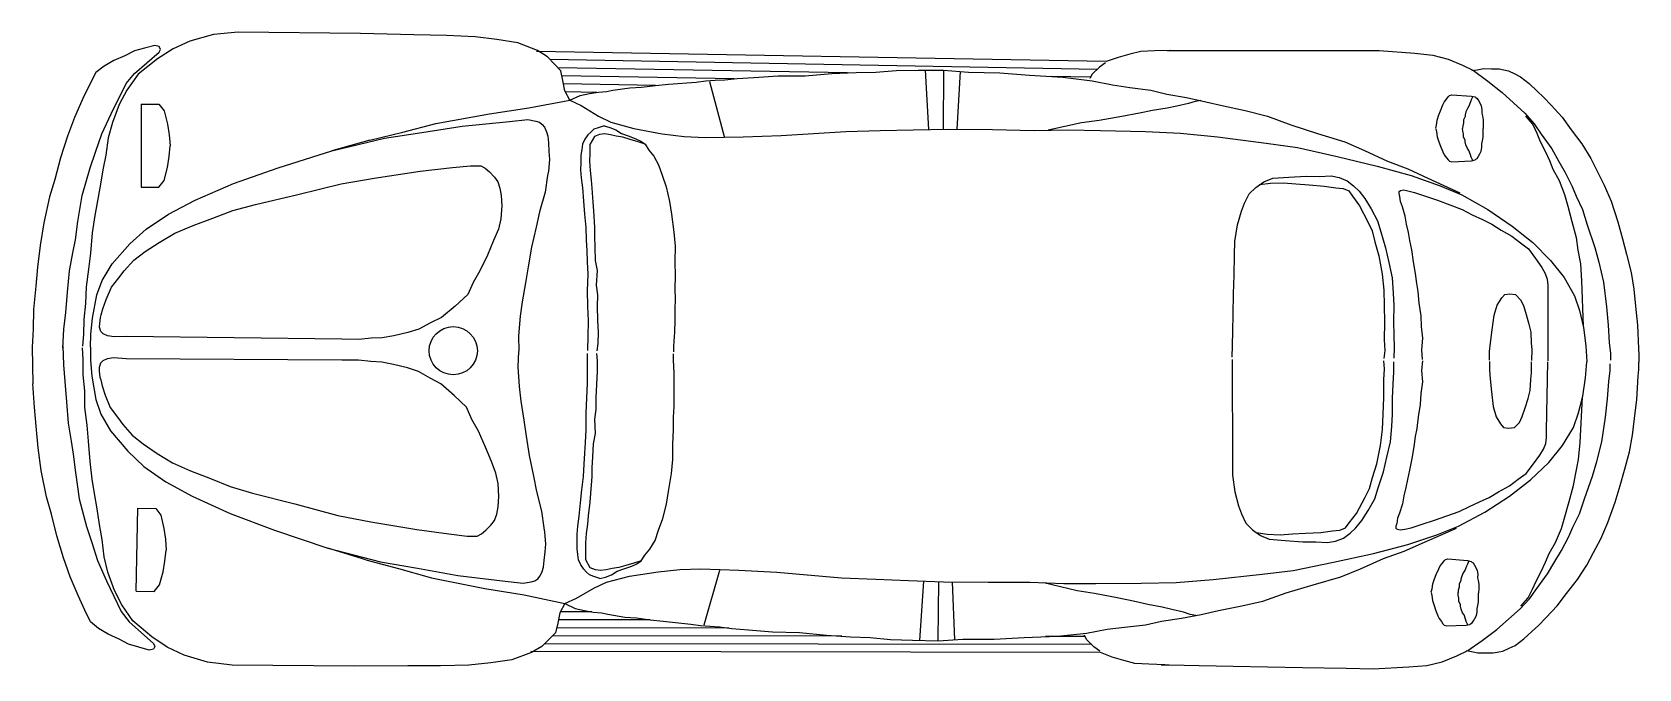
# Model space of a CAD drawing. Extents: x 0 to 403, y -80 to 80.
import ezdxf

# ---------------------------------------------------------------- set-up
doc = ezdxf.new("R2010")
doc.units = 0
doc.header["$MEASUREMENT"] = 0
doc.layers.get('0').update_dxf_attribs({"linetype": 'CONTINUOUS'})

msp = doc.modelspace()

# ---------------------------------------------------------------- linework, layer by layer
at = {"color": 0, "linetype": 'ByBlock'}
for p, q in [((39.95, 77.57), (35.71, 75.66)), ((45.83, 79.27), (39.95, 77.57)), ((52.05, 79.86), (45.83, 79.27)), ((82.74, 79.51), (52.05, 79.86)), ((96.08, 79.21), (82.74, 79.51)), ((104.3, 79.02), (96.08, 79.21)), ((111.42, 78.69), (104.3, 79.02)), ((116.89, 78), (111.42, 78.69)), ((122.16, 77.15), (116.89, 78)), ((127.06, 75.22), (122.16, 77.15)), ((20.83, 72.72), (18.42, 71.31)), ((23.6, 73.93), (20.83, 72.72)), ((26, 75.15), (23.6, 73.93)), ((28.57, 75.82), (26, 75.15)), ((26.06, 69.49), (32.2, 74.82)), ((31.81, 73.2), (26.96, 69.28)), ((31.15, 76.49), (28.57, 75.82)), ((32.23, 76.28), (31.15, 76.49)), ((35.71, 75.66), (31.81, 73.2)), ((32.2, 74.82), (32.59, 75.54)), ((32.59, 75.54), (32.23, 76.28)), ((269.7, 72.49), (126.87, 75.03)), ((129.58, 73.7), (127.06, 75.22)), ((131.37, 71.82), (129.58, 73.7)), ((267.47, 70.53), (130.27, 72.97)), ((272.65, 73.53), (269.7, 72.49)), ((275.59, 74.36), (272.65, 73.53)), ((278.36, 75.03), (275.59, 74.36)), ((281.83, 75.14), (278.36, 75.03)), ((285.84, 75.24), (281.83, 75.14)), ((284.95, 75.24), (286.98, 75.24)), ((285.88, 75.24), (285.84, 75.24)), ((286.98, 75.24), (294.47, 75.24)), ((294.47, 75.24), (303.05, 75.24)), ((303.05, 75.24), (311.63, 75.24)), ((311.63, 75.24), (320.39, 75.24)), ((320.39, 75.24), (331.35, 75.24)), ((331.35, 75.24), (338.11, 75.24)), ((338.11, 75.24), (347.06, 74.57)), ((347.06, 74.57), (351.6, 74.09)), ((351.6, 74.09), (355.42, 73.1)), ((355.42, 73.1), (359.04, 71.56)), ((16.38, 69.71), (14.85, 66.82)), ((18.42, 71.31), (16.38, 69.71)), ((23.98, 66.97), (26.06, 69.49)), ((26.96, 69.28), (24.13, 65.34)), ((132.96, 70.15), (131.37, 71.82)), ((204.79, 69.65), (132.21, 70.94)), ((133.47, 67.76), (132.96, 70.15)), ((176.42, 68.15), (133.22, 68.92)), ((181.35, 68.48), (187.4, 68.91)), ((187.4, 68.91), (194.17, 68.92)), ((194.17, 68.92), (200.92, 69.5)), ((200.92, 69.5), (206.97, 69.73)), ((206.97, 69.73), (211.9, 69.81)), ((211.9, 69.81), (217.02, 70.23)), ((217.02, 70.23), (222.52, 70.3)), ((222.52, 70.3), (228.91, 70.32)), ((224.32, 70.3), (225.09, 55.41)), ((228.9, 70.15), (228.8, 55.48)), ((228.91, 70.32), (235.12, 69.82)), ((233.1, 69.98), (232.22, 55.49)), ((235.12, 69.82), (242.97, 69.64)), ((242.97, 69.64), (250.45, 69.09)), ((250.45, 69.09), (258.83, 68.55)), ((265.78, 68.56), (255.86, 68.74)), ((258.83, 68.55), (266.12, 67.65)), ((266.16, 69.3), (265.59, 68.2)), ((268.04, 71.07), (266.16, 69.3)), ((269.53, 72.14), (268.04, 71.07)), ((359.04, 71.56), (361.75, 70.2)), ((361.39, 70.21), (362.67, 70.37)), ((361.75, 70.2), (365.34, 67.57)), ((362.67, 70.37), (364.33, 70.7)), ((364.33, 70.7), (366.33, 70.66)), ((366.33, 70.66), (368.17, 70.62)), ((368.17, 70.62), (370.52, 70.19)), ((370.52, 70.19), (372.15, 69.42)), ((372.15, 69.42), (373.59, 68.65)), ((373.59, 68.65), (375.75, 66.95)), ((14.85, 66.82), (13.12, 63.21)), ((20.15, 59.39), (23.98, 66.97)), ((24.13, 65.34), (22.23, 61.73)), ((133.96, 65.18), (133.47, 67.76)), ((156.68, 66.5), (133.63, 66.91)), ((135.17, 62.79), (133.96, 65.18)), ((141.95, 64.76), (134.1, 64.9)), ((137.77, 64.01), (140.14, 64.5)), ((140.14, 64.5), (142.34, 64.82)), ((142.34, 64.82), (144.37, 64.94)), ((144.37, 64.94), (146.01, 65.28)), ((146.01, 65.28), (150.24, 65.92)), ((150.24, 65.92), (153.17, 66.04)), ((153.17, 66.04), (156.64, 66.5)), ((156.64, 66.5), (159.93, 66.78)), ((159.93, 66.78), (166.9, 67.35)), ((166.9, 67.35), (169.29, 67.67)), ((169.29, 67.67), (171.65, 67.81)), ((170.18, 67.46), (173.89, 53.68)), ((171.65, 67.81), (174.03, 67.92)), ((174.03, 67.92), (177.15, 68.22)), ((177.15, 68.22), (181.35, 68.48)), ((266.12, 67.65), (271.22, 66.61)), ((271.22, 66.61), (275.59, 65.97)), ((275.59, 65.97), (280.88, 65.31)), ((280.88, 65.31), (284.86, 64.3)), ((365.34, 67.57), (368.93, 64.75)), ((368.93, 64.75), (371.79, 62.12)), ((375.75, 66.95), (377.71, 65.09)), ((377.71, 65.09), (379.33, 63.59)), ((13.12, 63.21), (11, 58.49)), ((22.23, 61.73), (20.48, 57.19)), ((27.68, 61.78), (27.68, 40.95)), ((27.68, 61.78), (32.15, 61.78)), ((32.15, 61.78), (33.49, 60.1)), ((115.01, 59.41), (124.9, 60.84)), ((124.9, 60.84), (135.17, 62.79)), ((135.17, 62.79), (137.77, 64.01)), ((135.17, 62.79), (138.07, 61.43)), ((138.07, 61.43), (142.39, 58.79)), ((284.97, 60.83), (281.3, 60.18)), ((284.86, 64.3), (289.79, 63.45)), ((287.36, 61.31), (284.97, 60.83)), ((290.3, 61.98), (287.36, 61.31)), ((289.79, 63.45), (294.7, 62.42)), ((291.96, 62.48), (290.3, 61.98)), ((293.41, 62.69), (291.96, 62.48)), ((294.7, 62.42), (299.06, 61.4)), ((299.06, 61.4), (304.5, 60.19)), ((353.48, 60.16), (354.07, 61.6)), ((354.07, 61.6), (354.44, 62.33)), ((354.44, 62.33), (355, 63.04)), ((355, 63.04), (355.39, 63.6)), ((355.39, 63.6), (355.76, 63.95)), ((355.76, 63.95), (356.32, 64.12)), ((356.32, 64.12), (361.25, 63.82)), ((360.26, 60.73), (359.88, 59.84)), ((360.64, 61.29), (360.26, 60.73)), ((361.02, 62.36), (360.64, 61.29)), ((361.22, 62.9), (361.02, 62.36)), ((361.62, 63.73), (361.22, 62.9)), ((361.25, 63.82), (362.16, 63.61)), ((362.16, 63.61), (362.32, 63.44)), ((362.32, 63.44), (362.69, 63.24)), ((362.69, 63.24), (363.04, 62.69)), ((363.04, 62.69), (363.4, 62.12)), ((363.4, 62.12), (363.74, 61.38)), ((363.74, 61.38), (363.9, 60.48)), ((363.9, 60.48), (363.88, 59.56)), ((371.79, 62.12), (374.66, 59.5)), ((379.33, 63.59), (381.28, 61.54)), ((381.28, 61.54), (383.97, 58.56)), ((11, 58.49), (9.25, 53.79)), ((17.84, 54.33), (20.15, 59.39)), ((20.48, 57.19), (19.47, 53.37)), ((33.49, 60.1), (34.29, 56.82)), ((34.29, 56.82), (34.71, 54.1)), ((93.33, 54.79), (101.61, 56.98)), ((101.61, 56.98), (115.01, 59.41)), ((108.17, 56.27), (120.08, 57.46)), ((120.08, 57.46), (124.64, 57.92)), ((124.64, 57.92), (126.66, 57.5)), ((126.66, 57.5), (127.55, 57.29)), ((127.55, 57.29), (128.27, 56.73)), ((128.27, 56.73), (128.82, 55.99)), ((142.39, 58.79), (145.47, 57.25)), ((145.47, 57.25), (151.28, 55.66)), ((263.5, 57.1), (255.17, 55.25)), ((267.9, 57.73), (263.5, 57.1)), ((273.6, 58.71), (267.9, 57.73)), ((278.01, 59.52), (273.6, 58.71)), ((281.3, 60.18), (278.01, 59.52)), ((304.5, 60.19), (310.15, 58.79)), ((310.15, 58.79), (315.95, 56.63)), ((315.95, 56.63), (322.65, 54.47)), ((352.29, 55.8), (352.49, 56.52)), ((352.49, 56.52), (352.69, 57.81)), ((352.69, 57.81), (353.1, 59.08)), ((353.1, 59.08), (353.48, 60.16)), ((359.25, 57.1), (359.07, 56.37)), ((359.27, 57.83), (359.25, 57.1)), ((359.67, 58.74), (359.27, 57.83)), ((359.68, 59.12), (359.67, 58.74)), ((359.88, 59.84), (359.68, 59.12)), ((363.88, 59.56), (364.05, 58.83)), ((364.05, 58.83), (364.22, 57.9)), ((364.19, 56.63), (364.18, 55.9)), ((364.21, 57.36), (364.19, 56.63)), ((364.22, 57.9), (364.21, 57.36)), ((374.66, 59.5), (376.98, 56.88)), ((374.83, 58.77), (376.62, 56.7)), ((376.62, 56.7), (377.66, 54.49)), ((376.98, 56.88), (378.76, 54.29)), ((383.97, 58.56), (386.26, 55.4)), ((9.25, 53.79), (7.47, 48.34)), ((16.28, 49.79), (17.84, 54.33)), ((19.47, 53.37), (18.83, 49)), ((34.71, 54.1), (34.96, 51.37)), ((75.49, 50.08), (88.72, 53.25)), ((85.05, 52.79), (75.49, 50.08)), ((85.05, 52.79), (93.33, 54.79)), ((88.72, 53.25), (98.09, 54.68)), ((98.09, 54.68), (108.17, 56.27)), ((128.82, 55.99), (129.33, 54.89)), ((129.33, 54.89), (129.66, 53.77)), ((129.66, 53.77), (129.81, 52.12)), ((138.98, 53.02), (138.39, 51.76)), ((139.74, 54.09), (138.98, 53.02)), ((140.48, 54.8), (139.74, 54.09)), ((141.36, 53.69), (140.23, 51.71)), ((141.23, 55.51), (140.48, 54.8)), ((142.33, 55.86), (141.23, 55.51)), ((142.66, 54.21), (141.36, 53.69)), ((143.8, 56.37), (142.33, 55.86)), ((143.94, 54.36), (142.66, 54.21)), ((143.8, 56.37), (145.25, 55.98)), ((145.4, 54.14), (143.94, 54.36)), ((145.25, 55.98), (146.7, 55.39)), ((146.85, 53.76), (145.4, 54.14)), ((146.7, 55.39), (148.14, 54.46)), ((148.5, 53.53), (146.85, 53.76)), ((148.14, 54.46), (149.78, 53.86)), ((150.3, 52.95), (148.5, 53.53)), ((149.78, 53.86), (151.76, 53.08)), ((152.29, 52.34), (150.3, 52.95)), ((151.28, 55.66), (158.37, 54.39)), ((151.76, 53.08), (153.02, 52.51)), ((153.02, 52.51), (154.11, 51.75)), ((158.37, 54.39), (163.85, 53.72)), ((163.85, 53.72), (169.13, 53.41)), ((169.13, 53.41), (178.63, 53.57)), ((178.63, 53.57), (188.14, 53.9)), ((188.14, 53.9), (204.43, 54.98)), ((204.43, 54.98), (213.02, 55.16)), ((213.02, 55.16), (221.25, 55.33)), ((221.25, 55.33), (230.03, 55.51)), ((230.03, 55.51), (241.18, 55.42)), ((241.18, 55.42), (251.59, 55.18)), ((251.59, 55.18), (260.18, 55.36)), ((260.18, 55.36), (268.22, 55.17)), ((268.22, 55.17), (279.53, 54.92)), ((279.53, 54.92), (288.29, 54.53)), ((288.29, 54.53), (297.61, 53.58)), ((297.61, 53.58), (309.81, 52.03)), ((322.65, 54.47), (329.55, 52.31)), ((352.29, 55.63), (352.49, 54.9)), ((352.49, 54.9), (352.69, 53.61)), ((352.69, 53.61), (353.1, 52.35)), ((359.07, 56.37), (359.05, 55.71)), ((359.07, 55.05), (359.05, 55.71)), ((359.25, 54.33), (359.07, 55.05)), ((359.27, 53.6), (359.25, 54.33)), ((359.67, 52.69), (359.27, 53.6)), ((359.68, 52.31), (359.67, 52.69)), ((363.88, 51.86), (364.05, 52.6)), ((364.05, 52.6), (364.22, 53.52)), ((364.18, 55.9), (364.17, 55.71)), ((364.18, 55.53), (364.17, 55.71)), ((364.19, 54.79), (364.18, 55.53)), ((364.21, 54.06), (364.19, 54.79)), ((364.22, 53.52), (364.21, 54.06)), ((377.66, 54.49), (378.53, 52.46)), ((378.53, 52.46), (379.75, 50.05)), ((378.76, 54.29), (381.41, 50.58)), ((386.26, 55.4), (388.94, 51.87)), ((14.91, 45.81), (16.28, 49.79)), ((18.83, 49), (18.21, 45.74)), ((34.29, 45.91), (34.71, 48.64)), ((34.71, 48.64), (34.96, 51.37)), ((62.07, 45.82), (75.49, 50.08)), ((129.81, 52.12), (129.95, 49.92)), ((129.95, 49.92), (129.95, 49.92)), ((129.95, 49.92), (130.09, 47.92)), ((137.97, 49.01), (137.92, 47.01)), ((138.19, 50.47), (137.97, 49.01)), ((138.39, 51.76), (138.19, 50.47)), ((140.18, 49.52), (140.13, 47.5)), ((140.23, 51.71), (140.18, 49.52)), ((154.11, 51.75), (152.29, 52.34)), ((154.11, 51.75), (155, 50.27)), ((155, 50.27), (156.24, 48.78)), ((156.24, 48.78), (157.46, 46.56)), ((309.81, 52.03), (317.64, 50.93)), ((317.64, 50.93), (327.63, 48.7)), ((327.63, 48.7), (337.64, 46.28)), ((329.55, 52.31), (334.43, 50.19)), ((334.43, 50.19), (340.22, 47.49)), ((353.1, 52.35), (353.48, 51.27)), ((353.48, 51.27), (354.07, 49.82)), ((354.07, 49.82), (354.44, 49.1)), ((354.44, 49.1), (355, 48.38)), ((355, 48.38), (355.39, 47.83)), ((359.88, 51.58), (359.68, 52.31)), ((360.26, 50.69), (359.88, 51.58)), ((360.64, 50.14), (360.26, 50.69)), ((361.02, 49.06), (360.64, 50.14)), ((361.22, 48.52), (361.02, 49.06)), ((361.62, 47.69), (361.22, 48.52)), ((362.69, 48.18), (363.04, 48.73)), ((363.04, 48.73), (363.4, 49.3)), ((363.4, 49.3), (363.74, 50.04)), ((363.74, 50.04), (363.9, 50.95)), ((363.9, 50.95), (363.88, 51.86)), ((379.75, 50.05), (380.8, 47.67)), ((381.41, 50.58), (383.15, 47.43)), ((388.94, 51.87), (391.21, 48.16)), ((7.47, 48.34), (6.07, 42.9)), ((12.94, 38.9), (14.91, 45.81)), ((18.21, 45.74), (17.37, 40.81)), ((33.49, 42.63), (34.29, 45.91)), ((50.83, 41.88), (62.07, 45.82)), ((86.13, 43.26), (97.68, 45)), ((97.68, 45), (105.74, 45.93)), ((105.74, 45.93), (110.32, 46.36)), ((110.32, 46.36), (112.87, 46.31)), ((112.87, 46.31), (113.96, 45.74)), ((113.96, 45.74), (115.03, 44.79)), ((115.03, 44.79), (116.27, 43.49)), ((129.84, 45), (129.63, 43.92)), ((130.09, 47.92), (129.84, 45)), ((137.92, 47.01), (137.89, 45.36)), ((137.89, 45.36), (138.03, 43.35)), ((140.13, 47.5), (140.26, 45.13)), ((140.26, 45.13), (140.56, 42.75)), ((157.46, 46.56), (158.32, 43.99)), ((337.64, 46.28), (346.17, 43.89)), ((340.22, 47.49), (345.29, 45.56)), ((345.29, 45.56), (350.35, 43.25)), ((355.39, 47.83), (355.76, 47.48)), ((355.76, 47.48), (356.32, 47.31)), ((356.32, 47.31), (361.25, 47.61)), ((361.25, 47.61), (362.16, 47.81)), ((362.16, 47.81), (362.32, 47.99)), ((362.32, 47.99), (362.69, 48.18)), ((380.8, 47.67), (381.65, 45.46)), ((381.65, 45.46), (383.23, 42.66)), ((383.15, 47.43), (384.74, 44.65)), ((384.74, 44.65), (386.5, 41.13)), ((391.21, 48.16), (392.79, 45.01)), ((392.79, 45.01), (394.55, 41.51)), ((6.07, 42.9), (4.7, 38.55)), ((17.37, 40.81), (16.73, 37.54)), ((27.68, 40.95), (32.15, 40.95)), ((32.15, 40.95), (33.49, 42.63)), ((41.23, 37.71), (50.83, 41.88)), ((67.03, 39.13), (77.87, 41.8)), ((77.87, 41.8), (86.13, 43.26)), ((116.27, 43.49), (117.16, 42.36)), ((117.16, 42.36), (117.67, 40.7)), ((117.67, 40.7), (118, 38.88)), ((129.63, 43.92), (128.99, 39.71)), ((138.03, 43.35), (138.33, 40.79)), ((138.33, 40.79), (138.63, 37.49)), ((140.56, 42.75), (140.71, 40.74)), ((140.71, 40.74), (140.98, 37.25)), ((158.32, 43.99), (159.34, 41.04)), ((159.34, 41.04), (160.18, 37.37)), ((305.49, 39.33), (307.18, 40.94)), ((307.18, 40.94), (309.21, 42.35)), ((308.11, 41.65), (310.85, 41.96)), ((309.21, 42.35), (311.43, 43.22)), ((310.85, 41.96), (314.15, 42.05)), ((311.43, 43.22), (315.46, 43.48)), ((314.15, 42.05), (317.24, 41.81)), ((315.46, 43.48), (319.85, 43.76)), ((317.24, 41.81), (320.53, 41.55)), ((319.85, 43.76), (323.13, 43.68)), ((320.53, 41.55), (324.37, 41.27)), ((323.13, 43.68), (326.06, 43.8)), ((324.37, 41.27), (327.28, 40.85)), ((326.06, 43.8), (328.07, 43.38)), ((327.28, 40.85), (329.1, 40.62)), ((328.07, 43.38), (330.06, 42.61)), ((329.1, 40.62), (330.54, 40.05)), ((330.06, 42.61), (331.68, 41.3)), ((331.68, 41.3), (333.11, 39.99)), ((346.17, 43.89), (353.42, 41.34)), ((350.35, 43.25), (358.31, 39.58)), ((353.42, 41.34), (358.84, 39.02)), ((383.23, 42.66), (384.61, 39.16)), ((386.5, 41.13), (387.53, 38.74)), ((394.55, 41.51), (396.27, 37.44)), ((4.7, 38.55), (3.28, 32)), ((11.87, 32.35), (12.94, 38.9)), ((16.73, 37.54), (16.1, 33.9)), ((34.57, 34.21), (41.23, 37.71)), ((50.67, 35.12), (56.37, 36.63)), ((56.37, 36.63), (67.03, 39.13)), ((118.13, 36.31), (117.87, 33.03)), ((118, 38.88), (118.13, 36.31)), ((128.99, 39.71), (127.6, 34.82)), ((138.63, 37.49), (138.91, 34.2)), ((140.98, 37.25), (141.12, 35.05)), ((160.18, 37.37), (160.65, 34.25)), ((303.57, 34.98), (304.35, 36.99)), ((304.35, 36.99), (305.49, 39.33)), ((330.54, 40.05), (331.43, 38.73)), ((331.43, 38.73), (333.2, 36.33)), ((333.11, 39.99), (334.53, 38.12)), ((333.2, 36.33), (335.29, 32.25)), ((334.53, 38.12), (336.1, 35.53)), ((343.14, 39.38), (343.16, 39.93)), ((343.31, 38.65), (343.14, 39.38)), ((343.16, 39.93), (343.51, 40.11)), ((343.45, 37.37), (343.31, 38.65)), ((343.99, 36.08), (343.45, 37.37)), ((343.51, 40.11), (344.25, 40.28)), ((344.25, 40.28), (345.35, 40.06)), ((345.35, 40.06), (346.99, 39.67)), ((346.99, 39.67), (349.71, 38.69)), ((349.71, 38.69), (352.79, 37.7)), ((352.79, 37.7), (355.86, 36.54)), ((355.86, 36.54), (358.94, 35.37)), ((358.84, 39.02), (365.34, 35.41)), ((384.61, 39.16), (385.47, 36.22)), ((387.53, 38.74), (389.1, 35.41)), ((396.27, 37.44), (397.99, 32.28)), ((11.22, 27.79), (11.87, 32.35)), ((16.1, 33.9), (15.46, 29.53)), ((28.99, 30.49), (34.57, 34.21)), ((40.71, 31.33), (45.7, 33.22)), ((45.7, 33.22), (50.67, 35.12)), ((117.87, 33.03), (117.27, 30.48)), ((127.6, 34.82), (126.78, 30.99)), ((138.91, 34.2), (139.21, 30.9)), ((141.12, 35.05), (141.4, 30.85)), ((160.65, 34.25), (161.27, 29.66)), ((302.57, 31.54), (303.57, 34.98)), ((335.29, 32.25), (336.35, 30.04)), ((336.1, 35.53), (337.68, 32.57)), ((337.68, 32.57), (338.54, 29.8)), ((344.66, 33.69), (343.99, 36.08)), ((344.97, 31.68), (344.66, 33.69)), ((358.94, 35.37), (361.48, 34.03)), ((361.48, 34.03), (364, 32.87)), ((364, 32.87), (366.36, 31.73)), ((365.34, 35.41), (371.46, 31.24)), ((385.47, 36.22), (386.46, 32.36)), ((386.46, 32.36), (387.48, 28.32)), ((389.1, 35.41), (390.29, 31.54)), ((397.99, 32.28), (399.17, 28.06)), ((3.28, 32), (2.42, 26.36)), ((15.46, 29.53), (14.97, 24.43)), ((24.9, 26.75), (28.99, 30.49)), ((32.22, 27.14), (36.11, 29.41)), ((36.11, 29.41), (40.71, 31.33)), ((117.27, 30.48), (116.09, 27.58)), ((126.78, 30.99), (125.56, 25.9)), ((139.21, 30.9), (139.3, 27.78)), ((141.4, 30.85), (141.35, 28.65)), ((141.35, 28.65), (141.45, 25.92)), ((161.27, 29.66), (161.57, 26.19)), ((301.94, 27.36), (302.57, 31.54)), ((336.35, 30.04), (337.02, 27.29)), ((338.54, 29.8), (339.72, 25.76)), ((345.47, 29.64), (344.97, 31.68)), ((345.8, 27.63), (345.47, 29.64)), ((366.36, 31.73), (368.7, 30.21)), ((368.7, 30.21), (371.41, 28.69)), ((371.41, 28.69), (373.56, 26.99)), ((371.46, 31.24), (376.67, 27.11)), ((387.48, 28.32), (387.95, 25.2)), ((390.29, 31.54), (392.16, 25.83)), ((2.42, 26.36), (1.73, 20.89)), ((9.75, 19.97), (10.58, 24.53)), ((10.58, 24.53), (11.22, 27.79)), ((14.97, 24.43), (14.52, 20.41)), ((20.4, 21.73), (24.9, 26.75)), ((25.89, 22.71), (28.7, 24.84)), ((28.7, 24.84), (32.22, 27.14)), ((116.09, 27.58), (114.55, 23.96)), ((125.56, 25.9), (124.72, 20.99)), ((139.3, 27.78), (139.43, 25.04)), ((139.43, 25.04), (139.55, 22.3)), ((141.45, 25.92), (141.56, 22.61)), ((161.57, 26.19), (161.48, 22.35)), ((301.86, 23.89), (301.94, 27.36)), ((337.02, 27.29), (338.02, 23.8)), ((339.72, 25.76), (340.55, 22.09)), ((346.29, 25.24), (345.8, 27.63)), ((346.76, 22.3), (346.29, 25.24)), ((373.56, 26.99), (375.53, 25.48)), ((375.53, 25.48), (377.31, 23.06)), ((376.67, 27.11), (381.12, 22.62)), ((387.95, 25.2), (388.6, 21.72)), ((392.16, 25.83), (393.18, 22.16)), ((399.17, 28.06), (400.16, 24.19)), ((400.16, 24.19), (401.35, 19.59)), ((1.73, 20.89), (1.26, 16.16)), ((14.52, 20.41), (13.88, 16.03)), ((17.92, 17.59), (20.4, 21.73)), ((23.47, 20.03), (25.89, 22.71)), ((114.55, 23.96), (112.64, 20)), ((124.72, 20.99), (124.08, 17)), ((139.55, 22.3), (139.67, 19.19)), ((141.56, 22.61), (142.05, 20.05)), ((161.48, 22.35), (161.59, 18.69)), ((301.74, 18.95), (301.86, 23.89)), ((338.02, 23.8), (338.84, 19.2)), ((340.55, 22.09), (341.39, 18.23)), ((347.26, 19.37), (346.76, 22.3)), ((377.31, 23.06), (378.89, 20.83)), ((378.89, 20.83), (379.77, 19.35)), ((381.12, 22.62), (384.51, 18.35)), ((388.6, 21.72), (388.88, 17.51)), ((393.18, 22.16), (394.34, 17.2)), ((1.26, 16.16), (0.75, 10.32)), ((9.27, 14.68), (9.75, 19.97)), ((16.56, 13.97), (17.92, 17.59)), ((20.26, 15.89), (22.13, 18.23)), ((22.13, 18.23), (23.47, 20.03)), ((110.93, 17.11), (109.58, 14.03)), ((112.64, 20), (110.93, 17.11)), ((124.08, 17), (123.24, 12.26)), ((139.67, 19.19), (139.57, 14.99)), ((142.05, 20.05), (141.8, 16.41)), ((141.8, 16.41), (142.1, 14.02)), ((161.59, 18.69), (161.51, 15.58)), ((301.63, 14.21), (301.74, 18.95)), ((338.84, 19.2), (339.29, 15.16)), ((341.39, 18.23), (341.65, 14.38)), ((347.56, 16.81), (347.26, 19.37)), ((347.88, 14.8), (347.56, 16.81)), ((379.77, 19.35), (380.28, 17.88)), ((380.28, 17.88), (380.44, 16.41)), ((380.44, 16.41), (380.4, 14.6)), ((384.51, 18.35), (387.14, 13.71)), ((388.88, 17.51), (389.27, 6.11)), ((394.34, 17.2), (395.12, 10.96)), ((401.35, 19.59), (401.99, 15.38)), ((8.78, 9.57), (9.27, 14.68)), ((13.88, 16.03), (13.78, 11.84)), ((15.51, 8.14), (16.56, 13.97)), ((18.13, 10.47), (18.92, 12.83)), ((18.92, 12.83), (20.26, 15.89)), ((109.58, 14.03), (106.41, 11.18)), ((123.24, 12.26), (122.78, 8.61)), ((139.57, 14.99), (139.65, 11.15)), ((142.1, 14.02), (142.03, 11.1)), ((161.51, 15.58), (161.62, 12.84)), ((161.62, 12.84), (161.56, 10.46)), ((301.52, 9.09), (301.63, 14.21)), ((339.29, 15.16), (339.39, 11.34)), ((341.65, 14.38), (341.77, 11.28)), ((348.17, 11.87), (347.88, 14.8)), ((367.71, 11.42), (368.86, 13.21)), ((368.86, 13.21), (369.61, 14.11)), ((369.61, 14.11), (370.89, 14.27)), ((370.89, 14.27), (372.34, 14.05)), ((372.34, 14.05), (373.59, 12.75)), ((373.59, 12.75), (374.28, 11.27)), ((380.4, 14.6), (380.4, -2.57)), ((387.14, 13.71), (388.33, 10.03)), ((401.99, 15.38), (402.43, 11.17)), ((0.75, 10.32), (0.64, 5.37)), ((8.33, 5.39), (8.78, 9.57)), ((13.78, 11.84), (13.31, 7.84)), ((15.06, 4.15), (15.51, 8.14)), ((17.32, 6.83), (17.52, 8.29)), ((17.52, 8.29), (17.72, 9.01)), ((17.72, 9.01), (18.13, 10.47)), ((103.04, 8.33), (100.27, 6.93)), ((106.41, 11.18), (103.04, 8.33)), ((122.78, 8.61), (122.31, 3.69)), ((139.65, 11.15), (139.76, 7.49)), ((142.03, 11.1), (142.14, 7.63)), ((161.56, 10.46), (161.5, 7.54)), ((301.42, 4.9), (301.52, 9.09)), ((339.39, 11.34), (339.48, 7.12)), ((341.77, 11.28), (341.68, 7.26)), ((348.64, 8.75), (348.17, 11.87)), ((348.77, 6.01), (348.64, 8.75)), ((366.48, 5.23), (366.92, 8.87)), ((366.92, 8.87), (367.71, 11.42)), ((374.28, 11.27), (374.97, 9.06)), ((374.97, 9.06), (375.64, 6.67)), ((388.33, 10.03), (389.34, 5.81)), ((395.12, 10.96), (395.56, 6.4)), ((402.43, 11.17), (402.87, 6.4)), ((0.64, 5.37), (0.37, 0.83)), ((8.03, 0.65), (8.33, 5.39)), ((13.31, 7.84), (13.22, 4)), ((14.99, 0.85), (15.06, 4.15)), ((17.3, 5.91), (17.32, 6.83)), ((17.63, 4.82), (17.3, 5.91)), ((18.16, 4.24), (17.63, 4.82)), ((19.25, 3.67), (18.16, 4.24)), ((94.56, 4.52), (91.07, 3.68)), ((97.31, 5.35), (94.56, 4.52)), ((100.27, 6.93), (97.31, 5.35)), ((139.76, 7.49), (139.67, 3.65)), ((142.14, 7.63), (142.26, 4.51)), ((142.26, 4.51), (142.19, 1.78)), ((161.43, 4.62), (161.18, 1.15)), ((161.5, 7.54), (161.43, 4.62)), ((301.34, 1.25), (301.42, 4.9)), ((339.48, 7.12), (339.38, 2.73)), ((341.68, 7.26), (341.79, 3.79)), ((349.08, 3.08), (348.77, 6.01)), ((366.03, 1.96), (366.48, 5.23)), ((375.64, 6.67), (376.16, 4.65)), ((376.16, 4.65), (376.26, 1.89)), ((389.34, 5.81), (389.97, 1.22)), ((395.56, 6.4), (395.83, 2.01)), ((402.87, 6.4), (403.11, 0.54)), ((0.37, 0.83), (0.57, -8.33)), ((8.04, 1.19), (8.24, -3.55)), ((13.22, 4), (12.97, 1.08)), ((13.16, -2.26), (12.97, 0.67)), ((14.99, 0.86), (15, -2.44)), ((20.9, 3.45), (19.25, 3.67)), ((23.99, 3.56), (20.9, 3.45)), ((78.06, 2.87), (23.99, 3.56)), ((82.28, 2.77), (78.06, 2.87)), ((85.38, 3.08), (82.28, 2.77)), ((88.14, 3.2), (85.38, 3.08)), ((91.07, 3.68), (88.14, 3.2)), ((122.31, 3.69), (122.41, -0.15)), ((139.67, 3.65), (139.58, 0)), ((142.19, 1.78), (141.96, -0.06)), ((161.18, 1.15), (161.15, -0.31)), ((301.27, -1.68), (301.34, 1.25)), ((339.38, 2.73), (339.51, 0)), ((341.79, 3.79), (341.88, 0.67)), ((341.88, 0.67), (341.82, -1.87)), ((348.82, 0.16), (349.08, 3.08)), ((348.96, -2.23), (348.82, 0.16)), ((365.81, -0.23), (366.03, 1.96)), ((376.26, 1.89), (376.41, 0.26)), ((376.41, 0.26), (376.35, -2.5)), ((389.97, 1.22), (390.23, -2.82)), ((395.83, 2.01), (396.13, -0.76)), ((403.11, 0.54), (403.24, -1.09)), ((8.24, -3.55), (8.61, -7.74)), ((13.18, -6.1), (13.16, -2.26)), ((15, -2.44), (15.37, -6.45)), ((17.55, -3.16), (17.2, -4.25)), ((18.09, -2.59), (17.55, -3.16)), ((19.2, -2.05), (18.09, -2.59)), ((20.84, -1.85), (19.2, -2.05)), ((23.94, -2.03), (20.84, -1.85)), ((78.01, -2.39), (23.94, -2.03)), ((82.23, -2.37), (78.01, -2.39)), ((85.32, -2.74), (82.23, -2.37)), ((88.08, -2.92), (85.32, -2.74)), ((91, -3.45), (88.08, -2.92)), ((94.47, -4.36), (91, -3.45)), ((122.24, -4.07), (122.41, -0.23)), ((139.59, -4.37), (139.58, -0.72)), ((142.15, -2.55), (141.96, -0.71)), ((142.16, -5.28), (142.15, -2.55)), ((161.15, -2.29), (161.15, -0.83)), ((161.33, -5.76), (161.15, -2.29)), ((301.27, -2.19), (301.28, -5.11)), ((339.51, 0), (339.27, -2)), ((339.46, -4.6), (339.27, -2.6)), ((341.82, -5.33), (341.81, -2.78)), ((348.95, -2.57), (348.77, -4.95)), ((365.76, -2.42), (365.81, -0.23)), ((365.76, -2.7), (365.77, -4.89)), ((376.36, -5.58), (376.35, -2.83)), ((380.06, -20), (380.39, -2.83)), ((389.89, -6.81), (390.23, -2.78)), ((396.08, -4.95), (396.08, -3.32)), ((396.13, -0.76), (396.09, -2.39)), ((403.24, -1.09), (403.2, -2.92)), ((403.2, -4.76), (403.2, -2.92)), ((8.61, -7.74), (9, -12.86)), ((13.57, -10.11), (13.18, -6.1)), ((15.37, -6.45), (16.31, -12.29)), ((17.2, -4.25), (17.2, -5.17)), ((17.2, -5.17), (17.37, -6.63)), ((17.37, -6.63), (17.56, -7.36)), ((17.56, -7.36), (17.95, -8.82)), ((97.21, -5.25), (94.47, -4.36)), ((100.14, -6.89), (97.21, -5.25)), ((102.88, -8.34), (100.14, -6.89)), ((122.61, -9), (122.24, -4.07)), ((139.6, -8.21), (139.59, -4.37)), ((141.98, -8.39), (142.16, -5.28)), ((161.34, -8.68), (161.33, -5.76)), ((301.28, -5.11), (301.29, -8.76)), ((339.28, -7.34), (339.46, -4.6)), ((339.3, -11.72), (339.28, -7.34)), ((341.67, -8.44), (341.82, -5.33)), ((348.97, -7.87), (348.61, -10.79)), ((348.77, -4.95), (348.97, -7.87)), ((365.77, -4.89), (365.94, -7.08)), ((365.94, -7.08), (366.33, -10.36)), ((376.02, -9.97), (376.17, -7.21)), ((376.17, -7.21), (376.36, -5.58)), ((389.18, -11.39), (389.89, -6.81)), ((395.38, -12.1), (395.74, -7.71)), ((395.74, -7.71), (396.08, -4.95)), ((402.69, -12.24), (403.04, -6.39)), ((403.04, -6.39), (403.2, -4.76)), ((0.97, -14.18), (0.57, -8.33)), ((13.58, -14.3), (13.57, -10.11)), ((17.95, -8.82), (18.68, -11.19)), ((18.68, -11.19), (19.97, -14.28)), ((106.19, -11.25), (102.88, -8.34)), ((109.31, -14.16), (106.19, -11.25)), ((123, -12.65), (122.61, -9)), ((139.27, -15.71), (139.43, -11.87)), ((139.43, -11.87), (139.6, -8.21)), ((141.81, -11.86), (141.98, -8.39)), ((141.82, -14.78), (141.81, -11.86)), ((161.35, -11.6), (161.34, -8.68)), ((161.36, -13.98), (161.35, -11.6)), ((301.29, -8.76), (301.3, -12.96)), ((339.12, -15.94), (339.3, -11.72)), ((341.49, -11.9), (341.67, -8.44)), ((341.5, -15.93), (341.49, -11.9)), ((348.61, -10.79), (348.43, -13.53)), ((366.33, -10.36), (366.7, -14.01)), ((374.74, -14.36), (375.46, -11.98)), ((375.46, -11.98), (376.02, -9.97)), ((388.08, -15.59), (389.18, -11.39)), ((388.48, -23.08), (389.1, -11.69)), ((1.34, -18.92), (0.97, -14.18)), ((9, -12.86), (9.38, -18.16)), ((14.14, -18.68), (13.58, -14.3)), ((16.31, -12.29), (17.59, -15.94)), ((17.59, -15.94), (19.99, -20.13)), ((19.97, -14.28), (21.79, -16.65)), ((110.59, -17.27), (109.31, -14.16)), ((123.75, -17.41), (123, -12.65)), ((139.29, -19.9), (139.27, -15.71)), ((141.47, -17.16), (141.82, -14.78)), ((161.2, -16.72), (161.36, -13.98)), ((301.3, -12.96), (301.32, -18.08)), ((338.95, -19.76), (339.12, -15.94)), ((341.33, -19.03), (341.5, -15.93)), ((348.43, -13.53), (347.9, -16.64)), ((366.7, -14.01), (367.44, -16.58)), ((374.01, -16.55), (374.74, -14.36)), ((386.82, -19.25), (388.08, -15.59)), ((394.85, -16.65), (395.38, -12.1)), ((402.16, -17), (402.69, -12.24)), ((1.92, -24.41), (1.34, -18.92)), ((9.38, -18.16), (10.12, -22.73)), ((14.51, -22.71), (14.14, -18.68)), ((19.99, -20.13), (24.39, -25.23)), ((21.79, -16.65), (23.09, -18.49)), ((23.09, -18.49), (25.46, -21.21)), ((112.25, -20.19), (110.59, -17.27)), ((124.3, -21.42), (123.75, -17.41)), ((139.11, -23.02), (139.29, -19.9)), ((141.65, -20.82), (141.47, -17.16)), ((161.03, -23.48), (161.21, -19.83)), ((161.21, -19.83), (161.2, -16.72)), ((301.32, -18.08), (301.34, -22.82)), ((338.42, -23.8), (338.95, -19.76)), ((340.99, -22.87), (341.33, -19.03)), ((347.55, -19.57), (347.18, -21.57)), ((347.9, -16.64), (347.55, -19.57)), ((367.44, -16.58), (368.55, -18.39)), ((368.55, -18.39), (369.28, -19.31)), ((369.28, -19.31), (370.56, -19.49)), ((370.56, -19.49), (372.02, -19.3)), ((372.02, -19.3), (373.29, -18.02)), ((373.29, -18.02), (374.01, -16.55)), ((380.07, -21.82), (380.06, -20)), ((384.1, -23.83), (386.82, -19.25)), ((393.95, -22.87), (394.85, -16.65)), ((401.63, -21.2), (402.16, -17)), ((10.12, -22.73), (10.7, -26)), ((14.9, -27.83), (14.51, -22.71)), ((25.46, -21.21), (28.23, -23.4)), ((28.23, -23.4), (31.7, -25.76)), ((114.08, -24.19), (112.25, -20.19)), ((125.05, -26.34), (124.3, -21.42)), ((138.93, -25.75), (139.11, -23.02)), ((140.94, -26.66), (141.12, -23.36)), ((141.12, -23.36), (141.65, -20.82)), ((161.05, -27.33), (161.03, -23.48)), ((301.34, -22.82), (301.35, -27.76)), ((337.52, -28.37), (338.42, -23.8)), ((340.08, -26.71), (340.99, -22.87)), ((346.84, -24.12), (346.28, -27.05)), ((347.18, -21.57), (346.84, -24.12)), ((379.35, -24.74), (379.88, -23.28)), ((379.88, -23.28), (380.07, -21.82)), ((380.63, -28.04), (384.1, -23.83)), ((388.12, -27.28), (388.48, -23.08)), ((392.7, -27.81), (393.95, -22.87)), ((400.92, -25.4), (401.63, -21.2)), ((2.67, -30.06), (1.92, -24.41)), ((10.7, -26), (11.26, -30.57)), ((15.46, -32.21), (14.9, -27.83)), ((24.39, -25.23), (28.41, -29.05)), ((31.7, -25.76), (35.55, -28.11)), ((35.55, -28.11), (40.11, -30.12)), ((115.56, -27.84), (114.08, -24.19)), ((116.67, -30.76), (115.56, -27.84)), ((126.17, -31.45), (125.05, -26.34)), ((138.75, -28.49), (138.93, -25.75)), ((140.78, -29.4), (140.94, -26.66)), ((160.68, -30.79), (161.05, -27.33)), ((301.35, -27.76), (301.37, -31.23)), ((339.17, -30.37), (340.08, -26.71)), ((346.28, -27.05), (345.75, -29.97)), ((376.09, -32.44), (380.63, -28.04)), ((376.81, -28.4), (378.43, -26.21)), ((378.43, -26.21), (379.35, -24.74)), ((387.4, -30.75), (388.12, -27.28)), ((391.6, -31.46), (392.7, -27.81)), ((399.64, -29.97), (400.92, -25.4)), ((3.97, -36.63), (2.67, -30.06)), ((11.26, -30.57), (12.2, -37.15)), ((16.01, -35.86), (15.46, -32.21)), ((28.41, -29.05), (33.92, -32.88)), ((40.11, -30.12), (45.06, -32.11)), ((45.06, -32.11), (50, -34.1)), ((117.22, -33.32), (116.67, -30.76)), ((126.92, -35.29), (126.17, -31.45)), ((138.23, -34.9), (138.6, -31.6)), ((138.6, -31.6), (138.75, -28.49)), ((140.43, -35.79), (140.79, -31.59)), ((140.79, -31.59), (140.78, -29.4)), ((159.97, -35.37), (160.68, -30.79)), ((301.37, -31.23), (301.92, -35.42)), ((335.72, -34.58), (336.44, -31.84)), ((336.44, -31.84), (337.52, -28.37)), ((337.91, -34.38), (339.17, -30.37)), ((345.75, -29.97), (345.21, -32.35)), ((372.98, -32.26), (374.98, -30.79)), ((374.98, -30.79), (376.81, -28.4)), ((386.87, -33.86), (387.4, -30.75)), ((389.62, -37.13), (391.6, -31.46)), ((398.56, -33.82), (399.64, -29.97)), ((16.59, -39.14), (16.01, -35.86)), ((33.92, -32.88), (40.51, -36.51)), ((50, -34.1), (55.66, -35.73)), ((55.66, -35.73), (66.28, -38.42)), ((117.42, -36.6), (117.22, -33.32)), ((128.21, -40.22), (126.92, -35.29)), ((137.89, -38.18), (138.23, -34.9)), ((140.25, -37.98), (140.43, -35.79)), ((159.44, -38.48), (159.97, -35.37)), ((301.92, -35.42), (302.85, -38.89)), ((334.62, -36.77), (335.72, -34.58)), ((337, -37.14), (337.91, -34.38)), ((344.85, -34.36), (344.31, -36.39)), ((345.21, -32.35), (344.85, -34.36)), ((365.69, -36.86), (368.07, -35.39)), ((368.07, -35.39), (370.8, -33.91)), ((370.8, -33.91), (372.98, -32.26)), ((370.8, -36.46), (376.09, -32.44)), ((385.78, -37.87), (386.87, -33.86)), ((397.3, -38.02), (398.56, -33.82)), ((5.26, -41.01), (3.97, -36.63)), ((12.2, -37.15), (14.04, -44.09)), ((17.34, -44.08), (16.59, -39.14)), ((26.49, -60.31), (26.9, -39.48)), ((26.9, -39.48), (31.36, -39.57)), ((31.36, -39.57), (32.67, -41.27)), ((40.51, -36.51), (50.02, -40.86)), ((66.28, -38.42), (77.06, -41.31)), ((116.87, -40.99), (117.24, -39.17)), ((117.24, -39.17), (117.42, -36.6)), ((128.77, -44.43), (128.21, -40.22)), ((137.52, -41.48), (137.89, -38.18)), ((139.9, -41.47), (140.25, -37.98)), ((158.53, -42.14), (159.44, -38.48)), ((302.85, -38.89), (303.59, -40.91)), ((332.44, -40.81), (334.62, -36.77)), ((333.75, -42.62), (335.36, -40.07)), ((335.36, -40.07), (337, -37.14)), ((343.96, -38.39), (343.24, -40.77)), ((344.31, -36.39), (343.96, -38.39)), ((358.21, -40.35), (360.77, -39.06)), ((360.77, -39.06), (363.31, -37.95)), ((363.31, -37.95), (365.69, -36.86)), ((364.6, -40.51), (370.8, -36.46)), ((384.71, -41.72), (385.78, -37.87)), ((388.36, -40.97), (389.62, -37.13)), ((395.48, -43.14), (397.3, -38.02)), ((6.55, -46.48), (5.26, -41.01)), ((14.04, -44.09), (15.32, -48.1)), ((17.89, -47.36), (17.34, -44.08)), ((32.67, -41.27), (33.41, -44.57)), ((50.02, -40.86), (61.18, -45.02)), ((77.06, -41.31), (85.29, -42.93)), ((85.29, -42.93), (96.8, -44.9)), ((114.15, -45.02), (115.42, -43.75)), ((115.42, -43.75), (116.34, -42.64)), ((116.34, -42.64), (116.87, -40.99)), ((137, -46.03), (137.18, -44.03)), ((137.18, -44.03), (137.52, -41.48)), ((139.38, -45.86), (139.72, -43.48)), ((139.72, -43.48), (139.9, -41.47)), ((157.46, -45.06), (158.53, -42.14)), ((303.59, -40.91), (304.68, -43.27)), ((304.68, -43.27), (306.34, -44.91)), ((329.72, -44.47), (330.64, -43.18)), ((330.64, -43.18), (332.44, -40.81)), ((332.29, -44.47), (333.75, -42.62)), ((342.52, -43.32), (342.33, -44.05)), ((342.33, -44.05), (342.33, -44.6)), ((342.68, -42.05), (342.52, -43.32)), ((343.24, -40.77), (342.68, -42.05)), ((346.17, -44.42), (348.91, -43.49)), ((348.91, -43.49), (352.01, -42.56)), ((352.01, -42.56), (355.1, -41.46)), ((352.57, -46.21), (358.03, -44)), ((355.1, -41.46), (358.21, -40.35)), ((358.03, -44), (364.6, -40.51)), ((383.8, -44.64), (384.71, -41.72)), ((385.64, -46.64), (386.72, -44.28)), ((386.72, -44.28), (388.36, -40.97)), ((393.68, -47.18), (395.48, -43.14)), ((8.22, -51.96), (6.55, -46.48)), ((15.32, -48.1), (16.8, -52.67)), ((18.45, -51.74), (17.89, -47.36)), ((33.41, -44.57), (33.78, -47.3)), ((33.78, -47.3), (33.98, -50.04)), ((61.18, -45.02), (74.52, -49.54)), ((96.8, -44.9), (104.84, -45.98)), ((104.84, -45.98), (109.42, -46.5)), ((109.42, -46.5), (111.97, -46.49)), ((111.97, -46.49), (113.07, -45.95)), ((113.07, -45.95), (114.15, -45.02)), ((128.96, -45.52), (128.77, -44.43)), ((129.16, -48.44), (128.96, -45.52)), ((137, -47.68), (137, -46.03)), ((137.01, -49.69), (137, -47.68)), ((139.2, -48.22), (139.38, -45.86)), ((139.2, -50.24), (139.2, -48.22)), ((155.28, -49.81), (156.55, -47.61)), ((156.55, -47.61), (157.46, -45.06)), ((306.34, -44.91), (308.35, -46.36)), ((307.26, -45.64), (310, -46)), ((308.35, -46.36), (310.54, -47.27)), ((310, -46), (313.3, -46.16)), ((310.54, -47.27), (314.57, -47.62)), ((313.3, -46.16), (316.39, -45.98)), ((314.57, -47.62), (318.96, -47.98)), ((316.39, -45.98), (319.68, -45.78)), ((318.96, -47.98), (322.24, -47.97)), ((319.68, -45.78), (323.52, -45.58)), ((322.24, -47.97), (325.16, -48.14)), ((323.52, -45.58), (326.45, -45.22)), ((325.16, -48.14), (327.19, -47.76)), ((326.45, -45.22), (328.26, -45.02)), ((327.19, -47.76), (329.19, -47.02)), ((328.26, -45.02), (329.72, -44.47)), ((329.19, -47.02), (330.83, -45.74)), ((330.83, -45.74), (332.29, -44.47)), ((342.33, -44.6), (342.69, -44.78)), ((342.69, -44.78), (343.42, -44.97)), ((343.42, -44.97), (344.53, -44.78)), ((344.36, -50.27), (349.46, -48.06)), ((344.53, -44.78), (346.17, -44.42)), ((345.27, -48.62), (352.57, -46.21)), ((349.46, -48.06), (357.49, -44.55)), ((380.71, -50.88), (382.35, -48.11)), ((382.35, -48.11), (383.8, -44.64)), ((383.82, -50.13), (385.64, -46.64)), ((391.86, -50.65), (393.68, -47.18)), ((9.88, -56.7), (8.22, -51.96)), ((19.38, -55.58), (18.45, -51.74)), ((33.67, -52.76), (33.98, -50.04)), ((84.03, -52.44), (74.52, -49.54)), ((74.52, -49.54), (87.69, -52.97)), ((128.79, -52.64), (128.97, -50.44)), ((128.97, -50.44), (129.16, -48.44)), ((128.97, -50.44), (128.97, -50.44)), ((137.2, -51.15), (137.01, -49.69)), ((137.37, -52.44), (137.2, -51.15)), ((139.21, -52.43), (139.2, -50.24)), ((153.1, -52.74), (154.01, -51.28)), ((154.01, -51.28), (155.28, -49.81)), ((326.64, -53.07), (336.7, -50.84)), ((333.41, -54.69), (339.25, -52.1)), ((336.7, -50.84), (345.27, -48.62)), ((339.25, -52.1), (344.36, -50.27)), ((354.78, -52.4), (355.35, -52.23)), ((355.35, -52.23), (360.27, -52.63)), ((379.82, -53.07), (380.71, -50.88)), ((382.18, -52.88), (383.82, -50.13)), ((390.22, -53.77), (391.86, -50.65)), ((16.8, -52.67), (19.01, -57.77)), ((21.04, -60.15), (19.38, -55.58)), ((32.33, -58.75), (33.2, -55.48)), ((33.2, -55.48), (33.67, -52.76)), ((84.03, -52.44), (92.26, -54.6)), ((87.69, -52.97), (97.02, -54.58)), ((92.26, -54.6), (100.5, -56.95)), ((97.02, -54.58), (107.07, -56.36)), ((107.07, -56.36), (118.96, -57.79)), ((127.72, -56.48), (128.26, -55.39)), ((128.26, -55.39), (128.61, -54.29)), ((128.61, -54.29), (128.79, -52.64)), ((137.94, -53.71), (137.37, -52.44)), ((138.68, -54.8), (137.94, -53.71)), ((139.41, -55.52), (138.68, -54.8)), ((140.3, -54.43), (139.21, -52.43)), ((140.14, -56.25), (139.41, -55.52)), ((141.23, -56.62), (140.14, -56.25)), ((141.6, -54.97), (140.3, -54.43)), ((142.87, -55.16), (141.6, -54.97)), ((144.34, -54.96), (142.87, -55.16)), ((144.15, -56.8), (145.61, -56.23)), ((145.8, -54.6), (144.34, -54.96)), ((145.61, -56.23), (147.07, -55.33)), ((147.44, -54.41), (145.8, -54.6)), ((147.07, -55.33), (148.72, -54.76)), ((149.26, -53.86), (147.44, -54.41)), ((148.72, -54.76), (150.72, -54.02)), ((151.26, -53.29), (149.26, -53.86)), ((150.19, -56.59), (157.3, -55.46)), ((150.72, -54.02), (151.99, -53.48)), ((153.1, -52.74), (151.26, -53.29)), ((151.99, -53.48), (153.1, -52.74)), ((157.3, -55.46), (162.79, -54.9)), ((162.79, -54.9), (168.07, -54.69)), ((168.07, -54.69), (177.57, -55.04)), ((168.85, -68.76), (172.84, -55.05)), ((177.57, -55.04), (187.08, -55.55)), ((187.08, -55.55), (203.35, -56.95)), ((296.53, -57.37), (308.76, -56.05)), ((308.76, -56.05), (316.6, -55.1)), ((316.6, -55.1), (326.64, -53.07)), ((328.49, -56.71), (333.41, -54.69)), ((352.03, -57.21), (352.43, -56.14)), ((352.43, -56.14), (353.06, -54.71)), ((353.06, -54.71), (353.44, -53.99)), ((353.44, -53.99), (354.01, -53.28)), ((354.01, -53.28), (354.41, -52.74)), ((354.41, -52.74), (354.78, -52.4)), ((359.22, -55.7), (358.83, -56.58)), ((359.62, -55.15), (359.22, -55.7)), ((360.02, -54.08), (359.62, -55.15)), ((360.23, -53.55), (360.02, -54.08)), ((360.64, -52.72), (360.23, -53.55)), ((360.27, -52.63), (361.18, -52.86)), ((361.18, -52.86), (361.34, -53.03)), ((361.34, -53.03), (361.71, -53.23)), ((361.71, -53.23), (362.04, -53.79)), ((362.04, -53.79), (362.39, -54.37)), ((362.39, -54.37), (362.71, -55.11)), ((362.71, -55.11), (362.86, -56.02)), ((362.86, -56.02), (362.82, -56.94)), ((377.45, -57.82), (378.72, -55.43)), ((377.65, -59.66), (380.37, -55.99)), ((378.72, -55.43), (379.82, -53.07)), ((380.37, -55.99), (382.18, -52.88)), ((387.87, -57.43), (390.22, -53.77)), ((11.9, -61.45), (9.88, -56.7)), ((19.01, -57.77), (22.69, -65.42)), ((22.87, -63.79), (21.04, -60.15)), ((26.49, -60.31), (30.96, -60.4)), ((30.96, -60.4), (32.33, -58.75)), ((100.5, -56.95), (113.85, -59.64)), ((113.85, -59.64), (123.71, -61.26)), ((118.96, -57.79), (123.51, -58.33)), ((123.51, -58.33), (125.53, -57.95)), ((125.53, -57.95), (126.43, -57.76)), ((126.43, -57.76), (127.16, -57.21)), ((127.16, -57.21), (127.72, -56.48)), ((136.86, -62.11), (141.24, -59.55)), ((142.69, -57.16), (141.23, -56.62)), ((141.24, -59.55), (144.35, -58.07)), ((142.69, -57.16), (144.15, -56.8)), ((144.35, -58.07), (150.19, -56.59)), ((203.35, -56.95), (211.93, -57.3)), ((211.93, -57.3), (220.15, -57.63)), ((220.15, -57.63), (228.92, -57.97)), ((222.93, -72.66), (223.98, -57.78)), ((227.51, -72.59), (227.7, -57.92)), ((228.92, -57.97), (240.07, -58.1)), ((231.72, -72.51), (231.12, -58)), ((240.07, -58.1), (250.49, -58.07)), ((250.49, -58.07), (259.07, -58.41)), ((262.36, -60.22), (254.07, -58.21)), ((259.07, -58.41), (267.11, -58.38)), ((266.75, -60.93), (262.36, -60.22)), ((267.11, -58.38), (278.43, -58.35)), ((278.43, -58.35), (287.2, -58.13)), ((287.2, -58.13), (296.53, -57.37)), ((314.81, -60.77), (321.54, -58.74)), ((321.54, -58.74), (328.49, -56.71)), ((351.16, -60.48), (351.38, -59.75)), ((351.38, -59.75), (351.6, -58.47)), ((351.6, -58.47), (352.03, -57.21)), ((357.95, -60.03), (357.92, -60.69)), ((358.15, -59.31), (357.95, -60.03)), ((358.18, -58.58), (358.15, -59.31)), ((358.59, -57.68), (358.18, -58.58)), ((358.61, -57.3), (358.59, -57.68)), ((358.83, -56.58), (358.61, -57.3)), ((362.82, -56.94), (362.98, -57.68)), ((362.98, -57.68), (363.13, -58.6)), ((363.08, -59.87), (363.05, -60.6)), ((363.11, -59.14), (363.08, -59.87)), ((363.13, -58.6), (363.11, -59.14)), ((375.46, -62.02), (376.54, -59.83)), ((375.82, -62.21), (377.65, -59.66)), ((376.54, -59.83), (377.45, -57.82)), ((385.13, -60.9), (387.87, -57.43)), ((13.57, -65.1), (11.9, -61.45)), ((25.62, -67.79), (22.87, -63.79)), ((123.71, -61.26), (133.95, -63.41)), ((133.95, -63.41), (132.68, -65.78)), ((133.95, -63.41), (136.86, -62.11)), ((133.95, -63.41), (136.52, -64.68)), ((272.43, -62.02), (266.75, -60.93)), ((276.82, -62.92), (272.43, -62.02)), ((280.1, -63.64), (276.82, -62.92)), ((283.75, -64.36), (280.1, -63.64)), ((286.13, -64.9), (283.75, -64.36)), ((297.83, -65.21), (303.29, -64.11)), ((303.29, -64.11), (308.97, -62.81)), ((308.97, -62.81), (314.81, -60.77)), ((351.16, -60.64), (351.35, -61.37)), ((351.35, -61.37), (351.52, -62.67)), ((351.52, -62.67), (351.9, -63.94)), ((351.9, -63.94), (352.26, -65.02)), ((357.92, -61.35), (357.92, -60.69)), ((358.09, -62.08), (357.92, -61.35)), ((358.1, -62.81), (358.09, -62.08)), ((358.48, -63.73), (358.1, -62.81)), ((358.48, -64.11), (358.48, -63.73)), ((358.67, -64.84), (358.48, -64.11)), ((362.67, -64.63), (362.86, -63.9)), ((362.86, -63.9), (363.04, -62.98)), ((363.05, -60.6), (363.04, -60.79)), ((363.04, -60.98), (363.04, -60.79)), ((363.04, -61.71), (363.04, -60.98)), ((363.04, -62.44), (363.04, -61.71)), ((363.04, -62.98), (363.04, -62.44)), ((373.45, -64.79), (375.82, -62.21)), ((373.63, -64.05), (375.46, -62.02)), ((380.03, -66.95), (382.78, -64.02)), ((382.78, -64.02), (385.13, -60.9)), ((15.04, -68.02), (13.57, -65.1)), ((17.05, -69.66), (15.04, -68.02)), ((22.69, -65.42), (24.73, -67.98)), ((24.73, -67.98), (30.76, -73.43)), ((30.4, -71.81), (25.62, -67.79)), ((132.15, -68.35), (131.59, -70.73)), ((132.68, -65.78), (132.15, -68.35)), ((155.37, -67.54), (132.32, -67.5)), ((140.68, -65.52), (132.83, -65.5)), ((136.52, -64.68), (138.88, -65.21)), ((138.88, -65.21), (141.07, -65.58)), ((141.07, -65.58), (143.1, -65.74)), ((143.1, -65.74), (144.73, -66.11)), ((144.73, -66.11), (148.95, -66.83)), ((148.95, -66.83), (151.87, -67.01)), ((151.87, -67.01), (155.34, -67.54)), ((155.34, -67.54), (158.62, -67.88)), ((158.62, -67.88), (165.57, -68.59)), ((279.57, -68.76), (283.58, -67.83)), ((283.58, -67.83), (288.52, -67.08)), ((289.06, -65.62), (286.13, -64.9)), ((288.52, -67.08), (293.45, -66.14)), ((290.71, -66.15), (289.06, -65.62)), ((292.15, -66.39), (290.71, -66.15)), ((293.45, -66.14), (297.83, -65.21)), ((352.26, -65.02), (352.83, -66.48)), ((352.83, -66.48), (353.18, -67.21)), ((353.18, -67.21), (353.73, -67.94)), ((353.73, -67.94), (354.11, -68.51)), ((359.02, -65.73), (358.67, -64.84)), ((359.4, -66.29), (359.02, -65.73)), ((359.76, -67.38), (359.4, -66.29)), ((359.95, -67.92), (359.76, -67.38)), ((360.33, -68.76), (359.95, -67.92)), ((360.87, -68.65), (361.04, -68.48)), ((361.04, -68.48), (361.41, -68.29)), ((361.41, -68.29), (361.77, -67.75)), ((361.77, -67.75), (362.14, -67.18)), ((362.14, -67.18), (362.49, -66.45)), ((362.49, -66.45), (362.68, -65.55)), ((362.68, -65.55), (362.67, -64.63)), ((367.62, -69.92), (370.53, -67.34)), ((370.53, -67.34), (373.45, -64.79)), ((378.04, -68.97), (380.03, -66.95)), ((19.43, -71.11), (17.05, -69.66)), ((22.17, -72.38), (19.43, -71.11)), ((24.56, -73.64), (22.17, -72.38)), ((34.25, -74.34), (30.4, -71.81)), ((129.97, -72.36), (128.14, -74.21)), ((131.59, -70.73), (129.97, -72.36)), ((203.42, -71.62), (130.83, -71.5)), ((175.08, -69.57), (131.88, -69.5)), ((165.57, -68.59), (167.96, -68.95)), ((167.96, -68.95), (170.32, -69.13)), ((170.32, -69.13), (172.7, -69.29)), ((172.7, -69.29), (175.81, -69.66)), ((175.81, -69.66), (180.01, -70)), ((180.01, -70), (186.04, -70.54)), ((186.04, -70.54), (192.81, -70.69)), ((192.81, -70.69), (199.55, -71.39)), ((199.55, -71.39), (205.59, -71.75)), ((205.59, -71.75), (210.52, -71.92)), ((210.52, -71.92), (215.63, -72.45)), ((215.63, -72.45), (221.12, -72.61)), ((227.51, -72.76), (233.73, -72.38)), ((233.73, -72.38), (241.58, -72.36)), ((241.58, -72.36), (249.08, -71.95)), ((249.08, -71.95), (257.47, -71.57)), ((264.41, -71.72), (254.49, -71.71)), ((257.47, -71.57), (264.78, -70.82)), ((264.78, -72.46), (264.23, -71.36)), ((264.78, -70.82), (269.89, -69.88)), ((266.62, -74.28), (264.78, -72.46)), ((269.89, -69.88), (274.27, -69.32)), ((274.27, -69.32), (279.57, -68.76)), ((354.11, -68.51), (354.46, -68.86)), ((354.46, -68.86), (355.03, -69.04)), ((355.03, -69.04), (359.95, -68.84)), ((359.95, -68.84), (360.87, -68.65)), ((363.98, -72.67), (367.62, -69.92)), ((372.21, -73.91), (374.39, -72.26)), ((374.39, -72.26), (376.39, -70.43)), ((376.39, -70.43), (378.04, -68.97)), ((27.11, -74.36), (24.56, -73.64)), ((29.68, -75.09), (27.11, -74.36)), ((30.76, -74.9), (29.68, -75.09)), ((30.76, -73.43), (31.14, -74.16)), ((31.14, -74.16), (30.76, -74.9)), ((38.45, -76.33), (34.25, -74.34)), ((44.3, -78.15), (38.45, -76.33)), ((125.59, -75.68), (120.65, -77.51)), ((268.26, -75.73), (125.41, -75.49)), ((128.14, -74.21), (125.59, -75.68)), ((266.07, -73.73), (128.84, -73.5)), ((221.12, -72.61), (227.51, -72.76)), ((268.09, -75.38), (266.62, -74.28)), ((271.18, -76.83), (268.26, -75.73)), ((353.95, -78.01), (357.6, -76.53)), ((357.6, -76.53), (360.33, -75.23)), ((359.98, -75.23), (361.25, -75.41)), ((360.33, -75.23), (363.98, -72.67)), ((361.25, -75.41), (362.9, -75.78)), ((362.9, -75.78), (364.91, -75.78)), ((364.91, -75.78), (366.74, -75.77)), ((366.74, -75.77), (369.1, -75.39)), ((369.1, -75.39), (370.75, -74.65)), ((370.75, -74.65), (372.21, -73.91)), ((50.51, -78.86), (44.3, -78.15)), ((81.2, -79.11), (50.51, -78.86)), ((94.54, -79.06), (81.2, -79.11)), ((102.77, -79.03), (94.54, -79.06)), ((109.88, -78.84), (102.77, -79.03)), ((115.37, -78.26), (109.88, -78.84)), ((120.65, -77.51), (115.37, -78.26)), ((274.11, -77.72), (271.18, -76.83)), ((276.87, -78.44), (274.11, -77.72)), ((280.34, -78.61), (276.87, -78.44)), ((284.35, -78.79), (280.34, -78.61)), ((283.45, -78.77), (285.48, -78.81)), ((284.38, -78.79), (284.35, -78.79)), ((285.48, -78.81), (292.97, -78.96)), ((292.97, -78.96), (301.55, -79.12)), ((301.55, -79.12), (310.13, -79.29)), ((310.13, -79.29), (318.89, -79.46)), ((318.89, -79.46), (329.84, -79.67)), ((329.84, -79.67), (336.6, -79.81)), ((336.6, -79.81), (345.56, -79.31)), ((345.56, -79.31), (350.11, -78.92)), ((350.11, -78.92), (353.95, -78.01))]:
    msp.add_line(p, q, dxfattribs=at)
msp.add_circle((105.96, -0.03), 6.04, dxfattribs=at)

doc.saveas('drawing.dxf')
